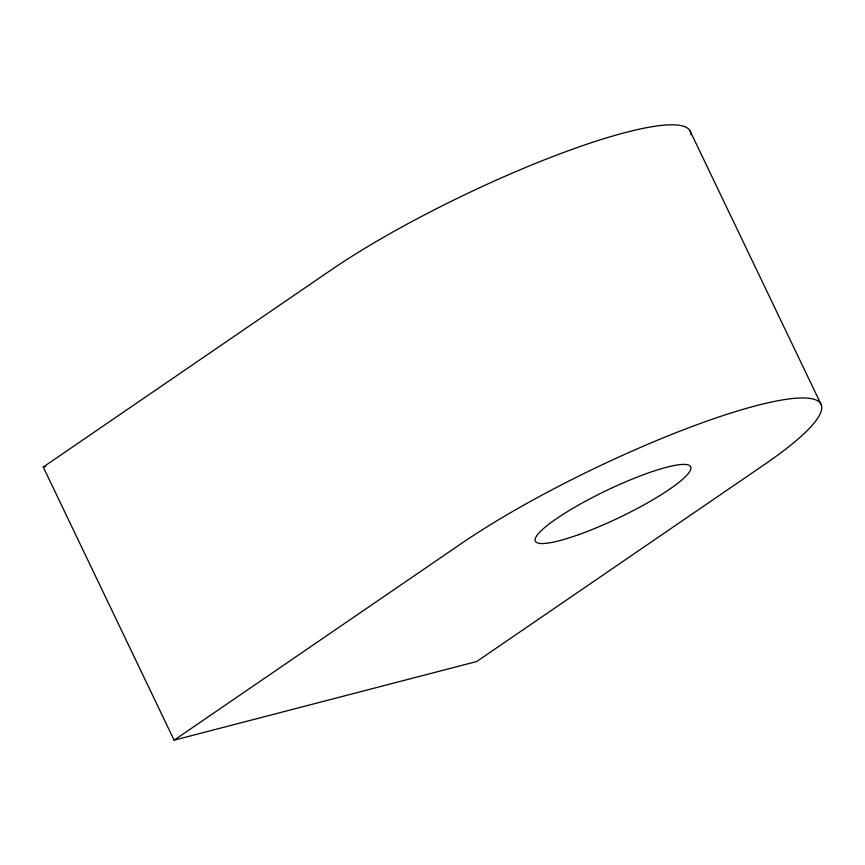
<?xml version="1.0" encoding="UTF-8"?>
<svg xmlns="http://www.w3.org/2000/svg" width="865" height="865" viewBox="0 0 865 865"><rect width="100%" height="100%" fill="white"/><g stroke="black" fill="none" stroke-linecap="round" stroke-linejoin="round"><path stroke-width="1.3" d="M174.114 740.18L461.715 543.296A230.663 40.05 -25.6 0 1 756.821 405.523A230.663 40.05 -25.6 0 1 764.314 464.635L476.723 661.52L174.114 740.18L43.25 467.046L330.852 270.15A230.663 40.05 -25.6 0 1 560.152 153.775A230.663 40.05 -25.6 0 1 690.886 134.767M43.25 467.046L45.856 466.365M690.075 130.972L820.939 404.117M578.501 534.711A86.111 14.954 -25.6 0 0 690.778 467.014A86.111 14.954 -25.6 0 0 569.776 510.177A86.111 14.954 -25.6 0 0 578.501 534.711"/></g></svg>
